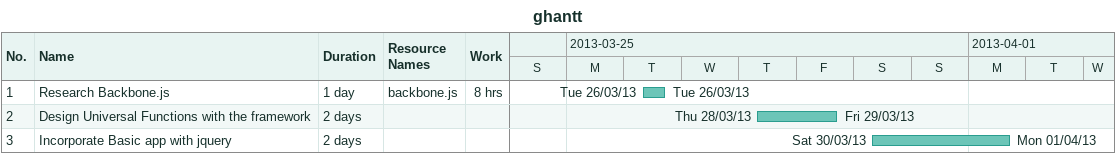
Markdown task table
ghantt

| ID | Task | Duration | Start | Finish | Resources | Work (h) |
|---|---|---|---|---|---|---|
| 1 | Research Backbone.js | 1d | 2013-03-26 | 2013-03-26 | backbone.js | 8 |
| 2 | Design Universal Functions with the framework | 2d | 2013-03-28 | 2013-03-29 |  |  |
| 3 | Incorporate Basic app with jquery | 2d | 2013-03-30 | 2013-04-01 |  |  |
